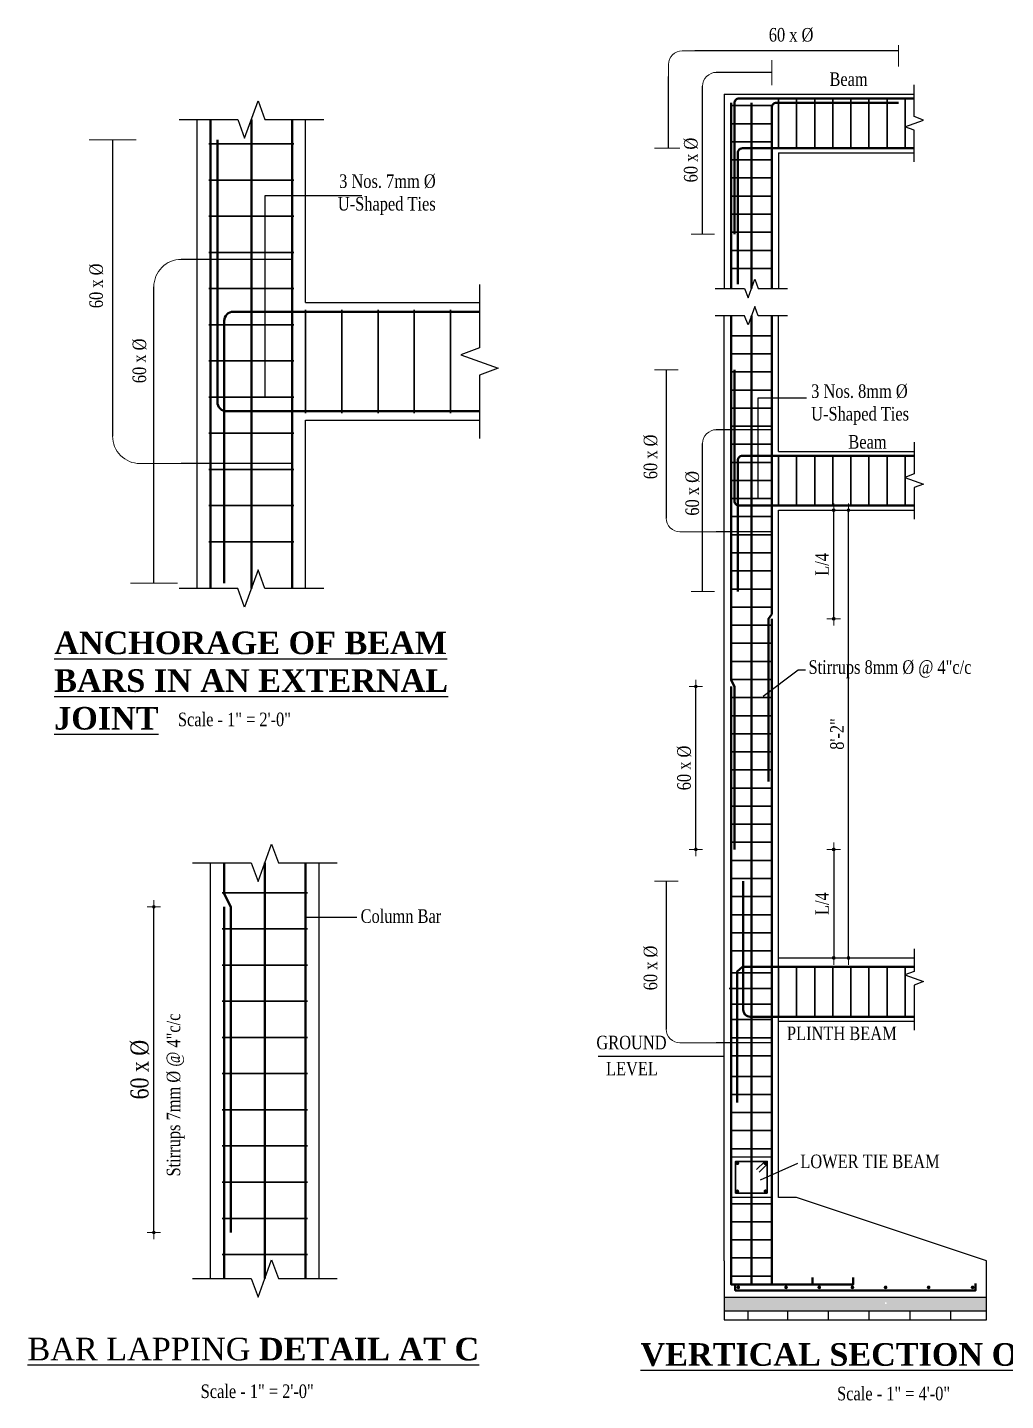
# Model space of a CAD drawing. Header units: feet. Extents: x 4160 to 31260, y -20219 to -1382.
# Drawn here: x 7352 to 7784, y -3802 to -3195 of the extents above; entities that cross this region are included whole.
import ezdxf

# ---------------------------------------------------------------- set-up
doc = ezdxf.new("R2010")
doc.units = ezdxf.units.FT
doc.header["$LTSCALE"] = 50
doc.header["$MEASUREMENT"] = 0
doc.header["$PDMODE"] = 34
for name, color, linetype, lineweight in [('BAR', 7, 'Continuous', 40), ('DIMENSION', 142, 'Continuous', 13), ('STIRRUP', 10, 'Continuous', 30)]:
    doc.layers.add(name, color=color, linetype=linetype, lineweight=lineweight)
doc.layers.add('Text', color=7, linetype='Continuous')
doc.styles.add('1.8', font='times.ttf', dxfattribs={"width": 0.8, "height": 8})
doc.styles.add('1.8 str', font='times.ttf', dxfattribs={"width": 0.8, "height": 6})
doc.styles.add('TITLE', font='times.ttf', dxfattribs={"height": 11})
doc.dimstyles.new('1.2', dxfattribs={"dimscale": 0, "dimtxt": 8, "dimasz": 0.5, "dimexe": 2, "dimexo": 9, "dimgap": 2, "dimtad": 1, "dimdec": 0, "dimlfac": 0.25, "dimzin": 3, "dimdsep": 46, "dimlunit": 4, "dimtxsty": '1.8', "dimblk": 'DIM', "dimcen": 3, "dimdle": 3, "dimse1": 1, "dimse2": 1, "dimclrd": 256, "dimclre": 256, "dimclrt": 7, "dimadec": 1, "dimazin": 2, "dimtfac": 1, "dimtdec": 0, "dimtix": 1, "dimtofl": 0, "dimtmove": 2, "dimatfit": 3, "dimldrblk": 'ARW', "dimfxl": 2, "dimfrac": 2, "dimtolj": 2, "dimtzin": 0, "dimarcsym": 0})
doc.dimstyles.new('1.4', dxfattribs={"dimscale": 0, "dimtxt": 6, "dimasz": 0.5, "dimexe": 2, "dimexo": 9, "dimgap": 2, "dimtad": 1, "dimdec": 0, "dimlfac": 0.5, "dimzin": 3, "dimdsep": 46, "dimlunit": 4, "dimtxsty": '1.8 str', "dimblk": 'DIM', "dimcen": 3, "dimdle": 3, "dimse1": 1, "dimse2": 1, "dimclrd": 256, "dimclre": 256, "dimclrt": 7, "dimadec": 1, "dimazin": 2, "dimtfac": 1, "dimtdec": 0, "dimtix": 1, "dimtofl": 0, "dimtmove": 2, "dimatfit": 3, "dimldrblk": 'arrow', "dimfxl": 2, "dimfrac": 2, "dimtolj": 2, "dimtzin": 0, "dimarcsym": 0})

# ---------------------------------------------------------------- blocks, each defined once
blk = doc.blocks.new('arrow')
at = {"layer": 'DIMENSION'}
blk.add_lwpolyline([(1.2, 0, 0, 2.1, 0), (-2.3, 0, 0, 0, 0), (1.2, 0, 0, 0, 0)], format="xyseb", dxfattribs=at)
blk = doc.blocks.new('DIM')
at = {"layer": 'DIMENSION'}
h = blk.add_hatch(color=256, dxfattribs=at)
h.paths.add_polyline_path([(0, 1.3), (0, 0), (1.3, 0, 0.414214)])
h.paths.add_polyline_path([(1.3, 0), (0, 0), (0, -1.3, 0.414214)])
h.paths.add_polyline_path([(0, 0), (-1.3, 0, 0.414214), (0, -1.3)])
h.paths.add_polyline_path([(0, 1.3, 0.414214), (-1.3, 0), (0, 0)])
for p, q in [((-6, 0), (6, 0)), ((0, 6), (0, -6))]:
    blk.add_line(p, q, dxfattribs=at)
blk.add_circle((0, 0), 1.28, dxfattribs=at)
blk = doc.blocks.new('*D193')
at = {"layer": 'Defpoints', "color": 0, "ltscale": 10, "transparency": 16777216}
for p in [(7664.33, -3558.46), (7664.33, -3606.46), (7708.24, -3606.46)]:
    blk.add_point(p, dxfattribs=at)
at = {"layer": 'DIMENSION', "lineweight": -2, "ltscale": 10, "transparency": 16777216}
blk.add_line((7708.24, -3558.96), (7708.24, -3605.96), dxfattribs=at)
at = {"layer": 'DIMENSION', "lineweight": -2, "ltscale": 10, "transparency": 16777216, "xscale": 0.5, "yscale": 0.5, "zscale": 0.5}
for p, rotation in [((7708.24, -3558.46), 90), ((7708.24, -3606.46), 270)]:
    blk.add_blockref('DIM', p, dxfattribs=dict(at, rotation=rotation))
at = {"layer": 'DIMENSION', "color": 7, "ltscale": 10, "transparency": 16777216, "insert": (7703.11, -3582.46), "char_height": 6, "attachment_point": 5, "rotation": 90, "style": '1.8 str'}
blk.add_mtext('\\A2;L/4', dxfattribs=at)
blk = doc.blocks.new('*D194')
at = {"layer": 'Defpoints', "color": 0, "ltscale": 10, "transparency": 16777216}
for p in [(7664.33, -3408.46), (7708.24, -3408.46), (7664.33, -3456.46)]:
    blk.add_point(p, dxfattribs=at)
at = {"layer": 'DIMENSION', "lineweight": -2, "ltscale": 10, "transparency": 16777216}
blk.add_line((7708.24, -3455.96), (7708.24, -3408.96), dxfattribs=at)
at = {"layer": 'DIMENSION', "lineweight": -2, "ltscale": 10, "transparency": 16777216, "xscale": 0.5, "yscale": 0.5, "zscale": 0.5}
for p, rotation in [((7708.24, -3408.46), 90), ((7708.24, -3456.46), 270)]:
    blk.add_blockref('DIM', p, dxfattribs=dict(at, rotation=rotation))
at = {"layer": 'DIMENSION', "color": 7, "ltscale": 10, "transparency": 16777216, "insert": (7703.11, -3432.46), "char_height": 6, "attachment_point": 5, "rotation": 90, "style": '1.8 str'}
blk.add_mtext('\\A2;L/4', dxfattribs=at)
blk = doc.blocks.new('*D195')
at = {"layer": 'Defpoints', "color": 0, "ltscale": 10, "transparency": 16777216}
for p in [(7647.28, -3486.46), (7662.83, -3486.46), (7664.33, -3558.46)]:
    blk.add_point(p, dxfattribs=at)
at = {"layer": 'DIMENSION', "lineweight": -2, "ltscale": 10, "transparency": 16777216}
blk.add_line((7647.28, -3557.96), (7647.28, -3486.96), dxfattribs=at)
at = {"layer": 'DIMENSION', "lineweight": -2, "ltscale": 10, "transparency": 16777216, "xscale": 0.5, "yscale": 0.5, "zscale": 0.5}
for p, rotation in [((7647.28, -3486.46), 90), ((7647.28, -3558.46), 270)]:
    blk.add_blockref('DIM', p, dxfattribs=dict(at, rotation=rotation))
at = {"layer": 'DIMENSION', "color": 7, "ltscale": 10, "transparency": 16777216, "insert": (7642.15, -3522.46), "char_height": 6, "attachment_point": 5, "rotation": 90, "style": '1.8 str'}
blk.add_mtext('\\A2;60 x %%C', dxfattribs=at)
blk = doc.blocks.new('*D196')
at = {"layer": 'Defpoints', "color": 0, "ltscale": 10, "transparency": 16777216}
for p in [(7705.8, -3408.46), (7714.77, -3408.46), (7697.21, -3606.46)]:
    blk.add_point(p, dxfattribs=at)
at = {"layer": 'DIMENSION', "lineweight": -2, "ltscale": 10, "transparency": 16777216}
blk.add_line((7714.77, -3605.96), (7714.77, -3408.96), dxfattribs=at)
at = {"layer": 'DIMENSION', "lineweight": -2, "ltscale": 10, "transparency": 16777216, "xscale": 0.5, "yscale": 0.5, "zscale": 0.5}
for p, rotation in [((7714.77, -3408.46), 90), ((7714.77, -3606.46), 270)]:
    blk.add_blockref('DIM', p, dxfattribs=dict(at, rotation=rotation))
at = {"layer": 'DIMENSION', "color": 7, "ltscale": 10, "transparency": 16777216, "insert": (7709.72, -3507.46), "char_height": 6, "attachment_point": 5, "rotation": 90, "style": '1.8 str'}
blk.add_mtext('\\A2;8\'-2"', dxfattribs=at)
blk = doc.blocks.new('*D208')
at = {"layer": 'Defpoints', "color": 0, "ltscale": 10, "transparency": 16777216}
for p in [(7407.6, -3583.86), (7438.7, -3583.86), (7441.7, -3727.86)]:
    blk.add_point(p, dxfattribs=at)
at = {"layer": 'DIMENSION', "lineweight": -2, "ltscale": 10, "transparency": 16777216}
blk.add_line((7407.6, -3727.36), (7407.6, -3584.36), dxfattribs=at)
at = {"layer": 'DIMENSION', "lineweight": -2, "ltscale": 10, "transparency": 16777216, "xscale": 0.5, "yscale": 0.5, "zscale": 0.5}
for p, rotation in [((7407.6, -3583.86), 90), ((7407.6, -3727.86), 270)]:
    blk.add_blockref('DIM', p, dxfattribs=dict(at, rotation=rotation))
at = {"layer": 'DIMENSION', "color": 7, "ltscale": 10, "transparency": 16777216, "insert": (7401.42, -3655.86), "char_height": 8, "attachment_point": 5, "rotation": 90, "style": '1.8'}
blk.add_mtext('\\A2;60 x %%C', dxfattribs=at)
blk = doc.blocks.new('ARW')
at = {"layer": 'DIMENSION'}
blk.add_lwpolyline([(-0.5, 0, 0, 3, 0), (-5.5, 0, 0, 0, 0), (-0.5, 0, 0, 0, 0)], format="xyseb", dxfattribs=at)

msp = doc.modelspace()

# ---------------------------------------------------------------- hatches: boundary and pattern name
at = {"ltscale": 10}
h = msp.add_hatch(dxfattribs=at)
h.set_pattern_fill('AR-CONC', color=8, scale=0.5, style=0)
h.set_pattern_definition([(50, (7659.831, -3762.4572), (3.5863, -0.31376), [0.375, -4.125]), (355, (7659.831, -3762.457), (-0.69376, 3.76096), [0.3, -3.3]), (100.4514, (7660.1298, -3762.4833), (2.89255, 3.4472), [0.3187, -3.50571]), (46.184, (7659.831, -3761.457), (5.3362, -0.8276), [0.5625, -6.1875]), (96.6356, (7660.2757, -3761.526), (4.67331, 4.8706), [0.47805, -5.25856]), (351.184, (7659.831, -3761.457), (4.6733, 4.8706), [0.45, -4.95]), (21, (7660.331, -3761.7072), (2.984535, -2.013094), [0.375, -4.125]), (326, (7660.331, -3761.707), (1.21658, 3.62575), [0.3, -3.3]), (71.4514, (7660.5797, -3761.875), (4.20111, 1.61265), [0.3187, -3.50571]), (37.5, (7659.831, -3762.4572), (0.060799, 1.664469), [0, -3.26, 0, -3.35, 0, -3.3125]), (7.5, (7659.831, -3762.4572), (1.315348, 1.972059), [0, -1.91, 0, -3.185, 0, -1.2625]), (327.5, (7658.716, -3762.4572), (2.669112, -0.112774), [0, -1.25, 0, -3.9, 0, -5.175]), (317.5, (7658.216, -3762.4572), (2.91593, 0.500525), [0, -1.625, 0, -2.59, 0, -3.675])])
h.paths.add_polyline_path([(7775.83, -3756.46), (7659.83, -3756.46), (7659.83, -3762.46), (7731.26, -3762.46), (7731.26, -3759.51, -0.414214), (7730.86, -3759.11, -1), (7731.66, -3759.11, -0.414214), (7731.26, -3759.51), (7731.26, -3762.46), (7775.83, -3762.46)])

# ---------------------------------------------------------------- linework, layer by layer
for p, q in [((7659.83, -3224.46), (7659.83, -3310.46)), ((7659.83, -3224.46), (7743.83, -3224.46)), ((7683.83, -3224.46), (7743.83, -3224.46)), ((7426.73, -3443.11), (7426.73, -3235.7)), ((7474.73, -3316.71), (7474.73, -3235.7)), ((7683.83, -3250.46), (7743.83, -3250.46)), ((7683.83, -3250.46), (7683.83, -3310.46)), ((7474.73, -3316.71), (7551.58, -3316.71)), ((7659.83, -3606.46), (7659.83, -3322.46)), ((7683.83, -3382.46), (7683.83, -3322.46)), ((7474.73, -3443.11), (7474.73, -3368.71)), ((7474.73, -3368.71), (7551.58, -3368.71)), ((7474.73, -3368.71), (7551.58, -3368.71)), ((7683.83, -3382.46), (7743.83, -3382.46)), ((7683.83, -3606.46), (7683.83, -3408.46)), ((7683.83, -3408.46), (7743.83, -3408.46)), ((7683.83, -3408.46), (7743.83, -3408.46)), ((7432.7, -3748.21), (7432.7, -3564.39)), ((7480.7, -3748.21), (7480.7, -3564.39)), ((7659.83, -3740.46), (7659.83, -3606.46)), ((7683.83, -3712.46), (7683.83, -3606.46)), ((7683.83, -3606.46), (7743.83, -3606.46)), ((7683.83, -3712.46), (7683.83, -3606.46)), ((7683.83, -3634.46), (7743.83, -3634.46)), ((7691.83, -3712.46), (7683.83, -3712.46)), ((7775.83, -3740.46), (7691.83, -3712.46)), ((7659.83, -3740.46), (7659.83, -3766.46)), ((7775.83, -3766.46), (7775.83, -3740.46)), ((7659.83, -3756.46), (7775.83, -3756.46)), ((7659.83, -3762.46), (7775.83, -3762.46)), ((7670.23, -3762.46), (7670.23, -3766.46)), ((7687.83, -3762.46), (7687.83, -3766.46)), ((7705.83, -3762.46), (7705.83, -3766.46)), ((7723.83, -3762.46), (7723.83, -3766.46)), ((7741.83, -3762.46), (7741.83, -3766.46)), ((7759.83, -3762.46), (7759.83, -3766.46)), ((7659.83, -3766.46), (7775.83, -3766.46))]:
    msp.add_line(p, q, dxfattribs=at)
at = {"color": 5, "ltscale": 10}
msp.add_line((7659.83, -3650.12), (7604.01, -3650.12), dxfattribs=at)
at = {"linetype": 'Continuous', "ltscale": 10}
for points in [[(7743.83, -3254.46), (7743.83, -3240.46), (7739.71, -3238.96), (7747.95, -3235.96), (7743.83, -3234.46), (7743.83, -3220.46)], [(7418.73, -3235.7), (7444.73, -3235.7), (7447.73, -3243.95), (7453.73, -3227.46), (7456.73, -3235.7), (7482.73, -3235.7)], [(7551.58, -3308.71), (7551.58, -3336.71), (7543.33, -3339.71), (7559.82, -3345.71), (7551.58, -3348.71), (7551.58, -3376.71)], [(7655.83, -3310.46), (7668.83, -3310.46), (7670.33, -3314.58), (7673.33, -3306.34), (7674.83, -3310.46), (7687.83, -3310.46)], [(7687.83, -3322.46), (7674.83, -3322.46), (7673.33, -3318.34), (7670.33, -3326.58), (7668.83, -3322.46), (7655.83, -3322.46)], [(7743.83, -3378.46), (7743.83, -3392.46), (7739.71, -3393.96), (7747.95, -3396.96), (7743.83, -3398.46), (7743.83, -3412.46)], [(7482.73, -3443.11), (7456.73, -3443.11), (7453.73, -3434.87), (7447.73, -3451.35), (7444.73, -3443.11), (7418.73, -3443.11)], [(7424.7, -3564.39), (7450.7, -3564.39), (7453.7, -3572.63), (7459.7, -3556.15), (7462.7, -3564.39), (7488.7, -3564.39)], [(7743.83, -3602.46), (7743.83, -3612.46), (7739.71, -3613.96), (7747.95, -3616.96), (7743.83, -3618.46), (7743.83, -3638.46)], [(7424.7, -3748.21), (7450.7, -3748.21), (7453.7, -3756.45), (7459.7, -3739.97), (7462.7, -3748.21), (7488.7, -3748.21)]]:
    msp.add_lwpolyline(points, dxfattribs=at)
at = {"ltscale": 10}
msp.add_lwpolyline([(7680.83, -3712.46), (7662.83, -3712.46), (7662.83, -3694.46), (7680.83, -3694.46)], close=True, dxfattribs=at)
at = {"ltscale": 10, "const_width": 0.8}
for points in [[(7665.65, -3696.86, 1), (7665.65, -3697.66, 1)], [(7678.01, -3696.86, -1), (7678.01, -3697.66, -1)], [(7665.23, -3709.64, 1), (7666.03, -3709.64, 1)], [(7678.43, -3709.64, -1), (7677.63, -3709.64, -1)], [(7665.63, -3752.14, 1), (7666.43, -3752.14, 1)], [(7686.76, -3752.14, 1), (7687.56, -3752.14, 1)], [(7701.43, -3752.14, 1), (7702.23, -3752.14, 1)], [(7716.9, -3752.14, -1), (7716.1, -3752.14, -1)], [(7730.76, -3752.14, 1), (7731.56, -3752.14, 1)], [(7750.58, -3752.14, -1), (7749.78, -3752.14, -1)], [(7770.03, -3752.14, -1), (7769.23, -3752.14, -1)]]:
    msp.add_lwpolyline(points, format="xyb", close=True, dxfattribs=at)
at = {"layer": 'BAR', "ltscale": 10}
for p, q in [((7671.83, -3228.35), (7671.83, -3310.46)), ((7450.73, -3443.11), (7450.73, -3235.7)), ((7671.83, -3606.46), (7671.83, -3322.46)), ((7456.7, -3748.21), (7456.7, -3564.39)), ((7668.22, -3572.46), (7668.22, -3629.46)), ((7671.83, -3750.82), (7671.83, -3606.46)), ((7671.22, -3632.46), (7743.83, -3632.46))]:
    msp.add_line(p, q, dxfattribs=at)
for points in [[(7662.83, -3228.35), (7662.83, -3310.46)], [(7432.73, -3443.11), (7432.73, -3235.7)], [(7468.73, -3235.7), (7468.73, -3443.11)], [(7664.33, -3558.46), (7664.33, -3486.46), (7662.83, -3483.6), (7662.83, -3322.46)], [(7680.83, -3322.46), (7680.83, -3454.41)], [(7680.83, -3454.41), (7679.33, -3456.46), (7679.33, -3528.46)], [(7680.83, -3456.46), (7680.83, -3606.46)], [(7662.83, -3606.46), (7662.83, -3486.46)], [(7441.7, -3727.86), (7441.7, -3583.86), (7438.7, -3578.16), (7438.7, -3564.39)], [(7474.7, -3564.39), (7474.7, -3748.21)], [(7438.7, -3748.21), (7438.7, -3583.86)], [(7698.83, -3747.82), (7698.83, -3750.82), (7662.83, -3750.82), (7662.83, -3606.46)], [(7680.83, -3606.46), (7680.83, -3750.82), (7716.83, -3750.82), (7716.83, -3747.82)], [(7665.51, -3670.46), (7665.51, -3612.47), (7667.85, -3610.46), (7743.83, -3610.46)], [(7664.71, -3750.46), (7664.71, -3753.46), (7770.95, -3753.46), (7770.95, -3750.46)]]:
    msp.add_lwpolyline(points, dxfattribs=at)
for points in [[(7743.83, -3226.46), (7666.35, -3226.46, 0.414214), (7664.33, -3228.47), (7664.33, -3286.46)], [(7680.83, -3310.46), (7680.83, -3230.37, -0.414214), (7682.85, -3228.35), (7736.85, -3228.35)], [(7551.58, -3364.71), (7439.76, -3364.71, -0.414214), (7435.73, -3360.68), (7435.73, -3244.71)], [(7665.83, -3308.46), (7665.83, -3250.47, -0.414214), (7667.85, -3248.46), (7743.83, -3248.46)], [(7438.73, -3440.71), (7438.73, -3324.74, -0.414214), (7442.76, -3320.71), (7551.58, -3320.71)], [(7743.83, -3406.46), (7666.35, -3406.46, -0.414214), (7664.33, -3404.44), (7664.33, -3346.46)], [(7665.83, -3444.46), (7665.83, -3386.47, -0.414214), (7667.85, -3384.46), (7743.83, -3384.46)]]:
    msp.add_lwpolyline(points, format="xyb", dxfattribs=at)
msp.add_arc((7671.22, -3629.46), 3, 180, 270, dxfattribs=at)
at = {"layer": 'DIMENSION', "ltscale": 10}
for p, q in [((7736.85, -3212.29), (7736.85, -3202.78)), ((7680.83, -3220.56), (7680.83, -3209.48)), ((7399.84, -3244.71), (7379.08, -3244.71)), ((7640.24, -3248.46), (7629.04, -3248.46)), ((7655.51, -3286.46), (7645.13, -3286.46)), ((7639.42, -3346.46), (7629.05, -3346.46)), ((7418.09, -3440.71), (7397.33, -3440.71)), ((7655.51, -3444.46), (7645.13, -3444.46)), ((7639.42, -3572.46), (7629.05, -3572.46))]:
    msp.add_line(p, q, dxfattribs=at)
for points in [[(7635.2, -3248.46), (7635.2, -3211.38, -0.414214), (7641.25, -3205.32), (7731.35, -3205.32)], [(7650.26, -3286.46), (7650.26, -3220.94, -0.414214), (7656.32, -3214.89), (7680.83, -3214.89)], [(7389.35, -3244.71), (7389.35, -3375.74, 0.414214), (7401.46, -3387.84), (7450.48, -3387.84)], [(7407.6, -3440.71), (7407.6, -3309.68, -0.414214), (7419.7, -3297.58), (7468.73, -3297.58)], [(7634.18, -3346.46), (7634.18, -3411.97, 0.414214), (7640.23, -3418.02), (7664.75, -3418.02)], [(7650.26, -3444.46), (7650.26, -3378.94, -0.414214), (7656.32, -3372.89), (7680.83, -3372.89)], [(7634.18, -3572.46), (7634.18, -3637.97, 0.414214), (7640.23, -3644.02), (7664.75, -3644.02)]]:
    msp.add_lwpolyline(points, format="xyb", dxfattribs=at)
at = {"layer": 'STIRRUP'}
for p, q in [((7662.41, -3229.58), (7681.23, -3229.58)), ((7683.83, -3248.86), (7683.83, -3226.06)), ((7691.83, -3248.86), (7691.83, -3226.06)), ((7699.83, -3248.86), (7699.83, -3226.06)), ((7707.83, -3248.86), (7707.83, -3226.06)), ((7715.83, -3248.86), (7715.83, -3226.06)), ((7723.83, -3248.86), (7723.83, -3226.06)), ((7731.83, -3248.86), (7731.83, -3226.06)), ((7739.83, -3248.86), (7739.83, -3226.06)), ((7662.41, -3237.58), (7681.23, -3237.58)), ((7431.89, -3246.47), (7469.53, -3246.47)), ((7662.41, -3245.58), (7681.23, -3245.58)), ((7662.41, -3253.58), (7681.23, -3253.58)), ((7431.89, -3262.47), (7469.53, -3262.47)), ((7662.41, -3261.58), (7681.23, -3261.58)), ((7662.41, -3269.58), (7681.23, -3269.58)), ((7431.89, -3278.47), (7469.53, -3278.47)), ((7662.41, -3277.58), (7681.23, -3277.58)), ((7662.41, -3285.58), (7681.23, -3285.58)), ((7431.89, -3294.47), (7469.53, -3294.47)), ((7662.41, -3293.58), (7681.23, -3293.58)), ((7662.41, -3301.58), (7681.23, -3301.58)), ((7431.89, -3310.47), (7469.53, -3310.47)), ((7474.73, -3319.91), (7474.73, -3365.51)), ((7490.73, -3319.91), (7490.73, -3365.51)), ((7506.73, -3319.91), (7506.73, -3365.51)), ((7522.73, -3319.91), (7522.73, -3365.51)), ((7538.73, -3319.91), (7538.73, -3365.51)), ((7431.89, -3326.47), (7469.53, -3326.47)), ((7662.41, -3331.34), (7681.23, -3331.34)), ((7662.41, -3339.34), (7681.23, -3339.34)), ((7431.89, -3342.47), (7469.53, -3342.47)), ((7662.41, -3347.34), (7681.23, -3347.34)), ((7662.41, -3355.34), (7681.23, -3355.34)), ((7431.89, -3358.47), (7469.53, -3358.47)), ((7662.41, -3363.34), (7681.23, -3363.34)), ((7431.89, -3374.47), (7469.53, -3374.47)), ((7662.41, -3371.34), (7681.23, -3371.34)), ((7662.41, -3379.34), (7681.23, -3379.34)), ((7662.41, -3387.34), (7681.23, -3387.34)), ((7683.83, -3384.06), (7683.83, -3406.86)), ((7691.83, -3384.06), (7691.83, -3406.86)), ((7699.83, -3384.06), (7699.83, -3406.86)), ((7707.83, -3384.06), (7707.83, -3406.86)), ((7715.83, -3384.06), (7715.83, -3406.86)), ((7723.83, -3384.06), (7723.83, -3406.86)), ((7731.83, -3384.06), (7731.83, -3406.86)), ((7739.83, -3384.06), (7739.83, -3406.86)), ((7431.89, -3390.47), (7469.53, -3390.47)), ((7662.41, -3395.34), (7681.23, -3395.34)), ((7662.41, -3403.34), (7681.23, -3403.34)), ((7431.89, -3406.47), (7469.53, -3406.47)), ((7662.41, -3411.34), (7681.23, -3411.34)), ((7431.89, -3422.47), (7469.53, -3422.47)), ((7662.41, -3419.34), (7681.23, -3419.34)), ((7662.41, -3427.34), (7681.23, -3427.34)), ((7662.41, -3435.34), (7681.23, -3435.34)), ((7662.41, -3443.34), (7681.23, -3443.34)), ((7662.41, -3451.34), (7681.23, -3451.34)), ((7662.41, -3459.34), (7681.23, -3459.34)), ((7662.41, -3467.34), (7681.23, -3467.34)), ((7662.41, -3475.34), (7681.23, -3475.34)), ((7662.41, -3483.34), (7681.23, -3483.34)), ((7662.41, -3491.34), (7681.23, -3491.34)), ((7662.41, -3499.34), (7681.23, -3499.34)), ((7662.41, -3507.34), (7681.23, -3507.34)), ((7662.41, -3515.34), (7681.23, -3515.34)), ((7662.41, -3523.34), (7681.23, -3523.34)), ((7662.41, -3531.34), (7681.23, -3531.34)), ((7662.41, -3539.34), (7681.23, -3539.34)), ((7662.41, -3547.34), (7681.23, -3547.34)), ((7662.41, -3555.34), (7681.23, -3555.34)), ((7662.41, -3563.34), (7681.23, -3563.34)), ((7662.41, -3571.34), (7681.23, -3571.34)), ((7437.86, -3577.62), (7475.5, -3577.62)), ((7662.41, -3579.34), (7681.23, -3579.34)), ((7662.41, -3587.34), (7681.23, -3587.34)), ((7437.86, -3593.62), (7475.5, -3593.62)), ((7662.41, -3595.34), (7681.23, -3595.34)), ((7662.41, -3603.34), (7681.23, -3603.34)), ((7437.86, -3609.62), (7475.5, -3609.62)), ((7683.83, -3610.06), (7683.83, -3632.86)), ((7691.83, -3610.06), (7691.83, -3632.86)), ((7699.83, -3610.06), (7699.83, -3632.86)), ((7707.83, -3610.06), (7707.83, -3632.86)), ((7715.83, -3610.06), (7715.83, -3632.86)), ((7723.83, -3610.06), (7723.83, -3632.86)), ((7731.83, -3610.06), (7731.83, -3632.86)), ((7739.83, -3610.06), (7739.83, -3632.86)), ((7662.41, -3613.1), (7681.23, -3613.1)), ((7662.01, -3619.98), (7680.83, -3619.98)), ((7437.86, -3625.62), (7475.5, -3625.62)), ((7662.41, -3626.86), (7681.23, -3626.86)), ((7662.41, -3633.73), (7681.23, -3633.73)), ((7437.86, -3641.62), (7475.5, -3641.62)), ((7662.41, -3641.73), (7681.23, -3641.73)), ((7662.41, -3649.73), (7681.23, -3649.73)), ((7437.86, -3657.62), (7475.5, -3657.62)), ((7662.41, -3658.83), (7681.23, -3658.83)), ((7662.41, -3666.83), (7681.23, -3666.83)), ((7437.86, -3673.62), (7475.5, -3673.62)), ((7662.41, -3674.83), (7681.23, -3674.83)), ((7662.41, -3682.83), (7681.23, -3682.83)), ((7437.86, -3689.62), (7475.5, -3689.62)), ((7662.41, -3690.83), (7681.23, -3690.83)), ((7437.86, -3705.62), (7475.5, -3705.62)), ((7662.41, -3715.13), (7681.23, -3715.13)), ((7437.86, -3721.62), (7475.5, -3721.62)), ((7662.41, -3723.13), (7681.23, -3723.13)), ((7662.41, -3731.13), (7681.23, -3731.13)), ((7437.86, -3737.62), (7475.5, -3737.62)), ((7662.41, -3739.13), (7681.23, -3739.13)), ((7662.41, -3747.13), (7681.23, -3747.13))]:
    msp.add_line(p, q, dxfattribs=at)
at = {"layer": 'STIRRUP', "color": 5, "ltscale": 10}
for p, q in [((7677.7, -3696.46), (7674.09, -3700.06)), ((7678.83, -3697.59), (7675.22, -3701.19))]:
    msp.add_line(p, q, dxfattribs=at)
msp.add_lwpolyline([(7678.83, -3710.46), (7664.83, -3710.46), (7664.83, -3696.46), (7678.83, -3696.46)], close=True, dxfattribs=at)

# ---------------------------------------------------------------- texts
at = {"layer": 'Text', "ltscale": 10, "width": 0.8}
for s, style, p in [('60 x %%C', '1.8 str', (7679.52, -3201.24)), ('Beam', '1.8 str', (7706.34, -3220.87)), ('Beam', '1.8 str', (7714.7, -3381.26)), ('Stirrups 8mm %%C @ 4"c/c', '1.8 str', (7697.09, -3480.84)), ('Scale - 1" = 2\'-0"', '1.8', (7418.25, -3503.99)), ('Column Bar', '1.8', (7499.03, -3590.97)), ('PLINTH BEAM', '1.8 str', (7687.55, -3642.81)), ('GROUND', '1.8 str', (7603.3, -3646.87)), ('LEVEL', '1.8 str', (7607.54, -3658.41)), ('LOWER TIE BEAM', '1.8 str', (7693.47, -3699.42)), ('Scale - 1" = 2\'-0"', '1.8', (7428.31, -3801.07)), ('Scale - 1" = 4\'-0"', '1.8 str', (7709.71, -3802.09))]:
    msp.add_text(s, height=6, dxfattribs=dict(at, style=style)).set_placement(p)
for s, style, p in [('60 x %%C', '1.8 str', (7648, -3263.52)), ('60 x %%C', '1.8', (7385.09, -3319.14)), ('60 x %%C', '1.8', (7404.19, -3352.31)), ('60 x %%C', '1.8 str', (7630.19, -3394.77)), ('60 x %%C', '1.8 str', (7648.66, -3410.9)), ('60 x %%C', '1.8 str', (7630.19, -3620.77)), ('Stirrups 7mm %%C @ 4"c/c', '1.8', (7419.27, -3703.11))]:
    msp.add_text(s, height=6, rotation=90, dxfattribs=dict(at, style=style)).set_placement(p)
at = {"layer": 'Text', "ltscale": 10, "insert": (7532.24, -3259.96), "char_height": 6, "width": 207.2265, "attachment_point": 3, "style": '1.8'}
msp.add_mtext('3 Nos. 7mm %%C\\PU-Shaped Ties', dxfattribs=at)
at = {"layer": 'Text', "ltscale": 10, "insert": (7698.25, -3352.82), "char_height": 6, "attachment_point": 1, "style": '1.8 str'}
msp.add_mtext('3 Nos. 8mm %%C\\PU-Shaped Ties', dxfattribs=at)
at = {"layer": 'Text', "char_height": 10, "attachment_point": 1, "style": 'TITLE'}
for s, insert, width in [('{\\fTimes New Roman|b1|i0|c0|p18;\\LANCHORAGE OF BEAM \\PBARS IN AN EXTERNAL JOINT}', (7363.54, -3462.14), 209.6782), ('{\\LBAR LAPPING\\fTimes New Roman|b1|i0|c0|p18; DETAIL AT C}', (7351.72, -3774.42), 209.6782), ('{\\fTimes New Roman|b1|i0|c0|p18;\\LVERTICAL SECTION OF COLUMN }', (7622.8, -3776.8), 317.887)]:
    msp.add_mtext(s, dxfattribs=dict(at, insert=insert, width=width))

# ---------------------------------------------------------------- dimensions: what is measured, and where the dimension line sits
at = {"layer": 'DIMENSION', "ltscale": 10}
for base, p1, p2, angle, text, dimstyle, picture, middle in [((7708.24, -3408.46), (7664.33, -3456.46), (7664.33, -3408.46), 270, 'L/4', '1.4', '*D194', (7703.11, -3432.46)), ((7714.77, -3408.46), (7697.21, -3606.46), (7705.8, -3408.46), 90, '8\'-2"', '1.4', '*D196', (7709.72, -3507.46)), ((7647.28, -3486.46), (7664.33, -3558.46), (7662.83, -3486.46), 90, '60 x %%C', '1.4', '*D195', (7642.15, -3522.46)), ((7708.24, -3606.46), (7664.33, -3558.46), (7664.33, -3606.46), 90, 'L/4', '1.4', '*D193', (7703.11, -3582.46)), ((7407.6, -3583.86), (7441.7, -3727.86), (7438.7, -3583.86), 90, '60 x %%C', '1.2', '*D208', (7401.42, -3655.86))]:
    dim = msp.add_linear_dim(base=base, p1=p1, p2=p2, angle=angle, text=text, dimstyle=dimstyle, override={"dimscale": 1}, dxfattribs=at)
    dim.commit()
    dim.dimension.update_dxf_attribs({"geometry": picture, "text_midpoint": middle})

# ---------------------------------------------------------------- leaders
for points, dimstyle in [([(7736.85, -3205.32), (7646.75, -3205.32)], '1.4'), ([(7635.2, -3248.46), (7635.2, -3216.69)], '1.4'), ([(7680.83, -3214.89), (7656.32, -3214.89)], '1.4'), ([(7650.26, -3286.46), (7650.26, -3220.94)], '1.4'), ([(7389.35, -3244.71), (7389.35, -3375.74)], '1.2'), ([(7456.85, -3358.47), (7456.85, -3269.27), (7499.58, -3269.27)], '1.2'), ([(7456.85, -3342.47), (7456.85, -3269.27)], '1.2'), ([(7456.85, -3326.47), (7456.85, -3269.27)], '1.2'), ([(7468.73, -3297.58), (7419.7, -3297.58)], '1.2'), ([(7407.6, -3440.71), (7407.6, -3309.68)], '1.2'), ([(7634.18, -3346.46), (7634.18, -3411.97)], '1.4'), ([(7674.89, -3403.34), (7674.89, -3358.74), (7696.26, -3358.74)], '1.4'), ([(7674.89, -3395.34), (7674.89, -3358.74)], '1.4'), ([(7674.89, -3387.34), (7674.89, -3358.74)], '1.4'), ([(7680.83, -3372.89), (7656.32, -3372.89)], '1.4'), ([(7650.26, -3444.46), (7650.26, -3378.94)], '1.4'), ([(7468.73, -3387.84), (7419.7, -3387.84)], '1.2'), ([(7680.83, -3418.02), (7656.32, -3418.02)], '1.4'), ([(7677.04, -3490.71), (7692.55, -3479.11), (7695.81, -3479.11)], '1.4'), ([(7634.18, -3572.46), (7634.18, -3637.97)], '1.4'), ([(7474.9, -3588.43), (7497.31, -3588.43)], '1.2'), ([(7680.83, -3644.02), (7656.32, -3644.02)], '1.4'), ([(7675.8, -3704.63), (7692.41, -3697.19)], '1.4')]:
    msp.add_leader(points, dimstyle=dimstyle, override={"dimscale": 1}, dxfattribs=at)

doc.saveas('drawing.dxf')
